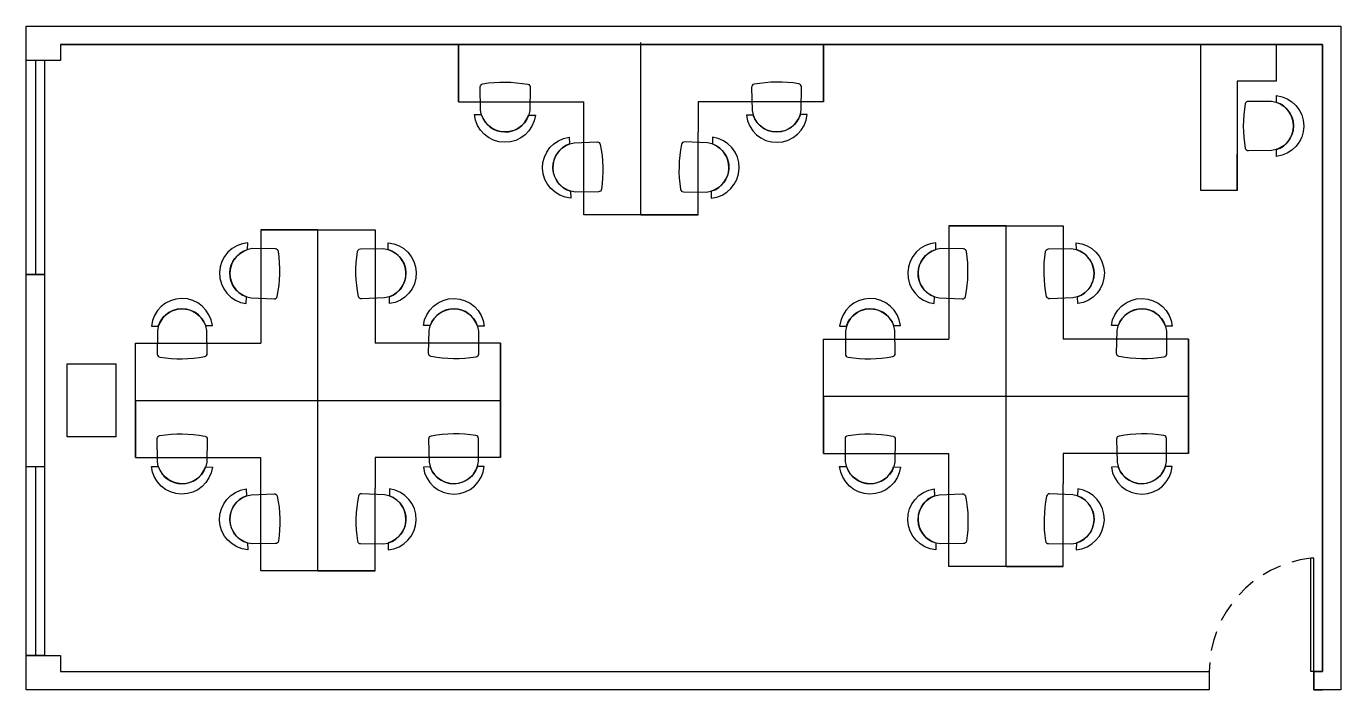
# Model space of a CAD drawing. Header units: millimetres. Extents: x 3.1 to 13.9, y 0.4 to 5.8.
import ezdxf

# ---------------------------------------------------------------- set-up
doc = ezdxf.new("R2010")
doc.units = ezdxf.units.MM
doc.linetypes.add('HIDDEN2', pattern=[4.7625, 3.175, -1.5875])
doc.layers.add('Layer6', color=6, linetype='Continuous')

# ---------------------------------------------------------------- blocks, each defined once
blk = doc.blocks.new('269')
for points in [[(194, 23, 0.722695), (-194, 23), (-250, 23, -0.899622), (250, 23), (194, 23)], [(202, -17), (205, -206, -0.366599), (184, -231, -0.087454), (-184, -231, -0.366599), (-205, -206), (-203, -17, -0.889122), (202, -17)]]:
    blk.add_lwpolyline(points, format="xyb")

msp = doc.modelspace()

# ---------------------------------------------------------------- linework, layer by layer
for p, q in [((3.063, 5.677), (3.063, 5.827)), ((3.063, 5.827), (13.713, 5.827)), ((13.713, 5.827), (13.863, 5.827)), ((13.863, 5.827), (13.863, 0.377)), ((3.063, 5.527), (3.063, 5.677)), ((3.343, 5.677), (13.713, 5.677)), ((3.343, 5.677), (3.343, 5.547)), ((6.613, 5.207), (6.613, 5.677)), ((6.613, 5.677), (9.613, 5.677)), ((6.613, 5.677), (6.613, 5.207)), ((8.113, 4.277), (8.113, 5.694)), ((9.613, 5.677), (9.613, 5.207)), ((9.613, 5.207), (9.613, 5.677)), ((9.613, 5.677), (9.613, 5.207)), ((13.713, 5.677), (13.093, 5.677)), ((13.713, 5.677), (13.713, 0.527)), ((3.213, 5.547), (3.063, 5.547)), ((3.063, 0.377), (3.063, 5.527)), ((3.138, 5.547), (3.138, 3.787)), ((3.343, 5.547), (3.213, 5.547)), ((3.213, 5.547), (3.213, 3.787)), ((6.613, 5.207), (7.643, 5.207)), ((7.643, 4.277), (7.643, 5.207)), ((9.613, 5.207), (8.583, 5.207)), ((8.583, 5.207), (8.583, 4.957)), ((8.583, 4.277), (8.583, 4.957)), ((13.013, 4.477), (12.713, 4.477)), ((8.583, 4.277), (7.643, 4.277)), ((8.113, 4.277), (7.643, 4.277)), ((8.113, 4.277), (8.413, 4.277)), ((8.113, 4.277), (8.583, 4.277)), ((4.989, 4.154), (5.929, 4.154)), ((5.459, 4.154), (4.989, 4.154)), ((4.989, 4.154), (4.989, 3.224)), ((5.459, 1.354), (5.459, 4.154)), ((5.459, 4.154), (5.929, 4.154)), ((5.929, 4.154), (5.929, 3.224)), ((10.643, 4.188), (11.583, 4.188)), ((11.113, 4.188), (10.643, 4.188)), ((10.643, 4.188), (10.643, 3.258)), ((11.113, 1.388), (11.113, 4.188)), ((11.113, 4.188), (11.583, 4.188)), ((11.583, 4.188), (11.583, 3.258)), ((3.213, 3.787), (3.063, 3.787)), ((3.213, 3.787), (3.213, 2.207)), ((9.613, 2.318), (9.613, 3.258)), ((9.613, 2.788), (9.613, 3.258)), ((9.613, 3.258), (10.643, 3.258)), ((12.613, 3.258), (11.583, 3.258)), ((12.613, 3.258), (12.613, 2.318)), ((12.613, 2.788), (12.613, 3.258)), ((3.959, 2.284), (3.959, 3.224)), ((3.959, 2.754), (3.959, 3.224)), ((3.959, 3.224), (4.989, 3.224)), ((6.959, 3.224), (5.929, 3.224)), ((6.959, 3.224), (6.959, 2.284)), ((6.959, 2.754), (6.959, 3.224)), ((3.959, 2.754), (6.959, 2.754)), ((3.959, 2.754), (3.959, 2.284)), ((6.959, 2.284), (6.959, 2.754)), ((6.959, 2.754), (6.959, 2.284)), ((9.613, 2.788), (12.613, 2.788)), ((9.613, 2.788), (9.613, 2.318)), ((12.613, 2.318), (12.613, 2.788)), ((12.613, 2.788), (12.613, 2.318)), ((3.959, 2.284), (4.989, 2.284)), ((4.989, 1.354), (4.989, 2.284)), ((6.959, 2.284), (5.929, 2.284)), ((5.929, 2.284), (5.929, 2.034)), ((9.613, 2.318), (10.643, 2.318)), ((10.643, 1.388), (10.643, 2.318)), ((12.613, 2.318), (11.583, 2.318)), ((11.583, 2.318), (11.583, 2.068)), ((3.213, 2.207), (3.063, 2.207)), ((3.138, 2.207), (3.138, 0.657)), ((3.213, 2.207), (3.213, 0.657)), ((11.583, 1.388), (11.583, 2.068)), ((5.929, 1.354), (5.929, 2.034)), ((13.618, 0.527), (13.618, 1.457)), ((13.643, 1.457), (13.618, 1.457)), ((13.643, 0.527), (13.643, 1.457)), ((5.929, 1.354), (4.989, 1.354)), ((5.459, 1.354), (4.989, 1.354)), ((5.459, 1.354), (5.759, 1.354)), ((5.459, 1.354), (5.929, 1.354)), ((11.583, 1.388), (10.643, 1.388)), ((11.113, 1.388), (10.643, 1.388)), ((11.113, 1.388), (11.413, 1.388)), ((11.113, 1.388), (11.583, 1.388)), ((3.213, 0.657), (3.063, 0.657)), ((3.213, 0.657), (3.343, 0.657)), ((3.343, 0.657), (3.343, 0.527)), ((3.343, 0.527), (12.783, 0.527)), ((12.783, 0.527), (12.783, 0.377)), ((13.643, 0.527), (13.618, 0.527)), ((13.713, 0.527), (13.643, 0.527)), ((13.713, 0.527), (13.643, 0.527)), ((13.678, 0.527), (13.643, 0.527)), ((13.713, 0.527), (13.643, 0.527)), ((13.643, 0.527), (13.643, 0.377)), ((13.713, 0.527), (13.678, 0.527)), ((13.713, 0.527), (13.678, 0.527)), ((13.713, 0.527), (13.678, 0.527)), ((13.713, 0.527), (13.709, 0.527)), ((13.713, 0.527), (13.709, 0.527)), ((13.713, 0.527), (13.709, 0.527)), ((3.213, 0.377), (3.063, 0.377)), ((12.783, 0.377), (3.213, 0.377)), ((13.643, 0.377), (13.713, 0.377)), ((13.863, 0.377), (13.713, 0.377))]:
    msp.add_line(p, q)
for points in [[(12.713, 4.477), (12.713, 5.677), (13.333, 5.677), (13.333, 5.377), (13.013, 5.377), (13.013, 4.477), (13.013, 4.777)], [(3.4, 3.054), (3.8, 3.054), (3.8, 2.454), (3.4, 2.454), (3.4, 3.054)]]:
    msp.add_lwpolyline(points)
at = {"linetype": 'HIDDEN2', "ltscale": 0.05}
msp.add_arc((13.718, 0.527), 0.935, 96.1619, 180, dxfattribs=at)
at = {"layer": 'Layer6'}
for points in [[(3.343, 5.547), (3.063, 5.547), (3.063, 5.827), (13.863, 5.827), (13.863, 0.377), (13.643, 0.377), (13.643, 0.527), (13.713, 0.527), (13.713, 5.677), (3.343, 5.677), (3.343, 5.547)], [(3.063, 0.377), (3.063, 0.657), (3.343, 0.657), (3.343, 0.527), (12.783, 0.527), (12.783, 0.377), (3.063, 0.377)]]:
    msp.add_lwpolyline(points, dxfattribs=at)
msp.add_lwpolyline([(3.213, 2.207), (3.063, 2.207), (3.063, 3.787), (3.213, 3.787)], close=True, dxfattribs=at)

# ---------------------------------------------------------------- block references
for p, xscale, yscale, zscale, rotation in [((6.996, 5.122), 0.0009999999999999998, 0.0009999999999999998, 0.0009999999999999998, 179.3381397652464), ((9.229, 5.122), -0.0009999999999999998, 0.001, 0.001, 180.6618602347537), ((13.312, 5.008), 0.001, 0.001, 0.001, 270), ((7.553, 4.667), 0.0009999999999999998, 0.0009999999999999998, 0.0009999999999999998, 91.45267814479266), ((8.673, 4.667), -0.0009999999999999998, 0.001, 0.001, 268.5473218552074), ((4.899, 3.798), -0.0009999999999999998, 0.0009999999999999998, 0.0009999999999999998, 88.54732185520736), ((6.019, 3.798), 0.0009999999999999998, 0.0009999999999999998, 0.0009999999999999998, 271.4526781447927), ((10.553, 3.798), -0.0009999999999999998, 0.0009999999999999998, 0.0009999999999999998, 88.54732185520736), ((11.673, 3.798), 0.0009999999999999998, 0.0009999999999999998, 0.0009999999999999998, 271.4526781447927), ((4.342, 3.343), -0.0009999999999999998, 0.0009999999999999998, 0.0009999999999999998, 0.6618602347536839), ((6.576, 3.343), 0.0009999999999999998, 0.0009999999999999998, 0.0009999999999999998, 359.3381397652463), ((9.996, 3.343), -0.0009999999999999998, 0.0009999999999999998, 0.0009999999999999998, 0.6618602347536839), ((12.229, 3.343), 0.0009999999999999998, 0.0009999999999999998, 0.0009999999999999998, 359.3381397652463), ((4.342, 2.232), 0.0009999999999999998, 0.0009999999999999998, 0.0009999999999999998, 179.3381397652464), ((6.576, 2.232), -0.0009999999999999998, 0.001, 0.001, 180.6618602347537), ((9.996, 2.232), 0.0009999999999999998, 0.0009999999999999998, 0.0009999999999999998, 179.3381397652464), ((12.229, 2.232), -0.0009999999999999998, 0.001, 0.001, 180.6618602347537), ((4.899, 1.777), 0.0009999999999999998, 0.0009999999999999998, 0.0009999999999999998, 91.45267814479266), ((6.019, 1.777), -0.0009999999999999998, 0.001, 0.001, 268.5473218552074), ((10.553, 1.777), 0.0009999999999999998, 0.0009999999999999998, 0.0009999999999999998, 91.45267814479266), ((11.673, 1.777), -0.0009999999999999998, 0.001, 0.001, 268.5473218552074)]:
    msp.add_blockref('269', p, dxfattribs=dict(xscale=xscale, yscale=yscale, zscale=zscale, rotation=rotation))

doc.saveas('drawing.dxf')
